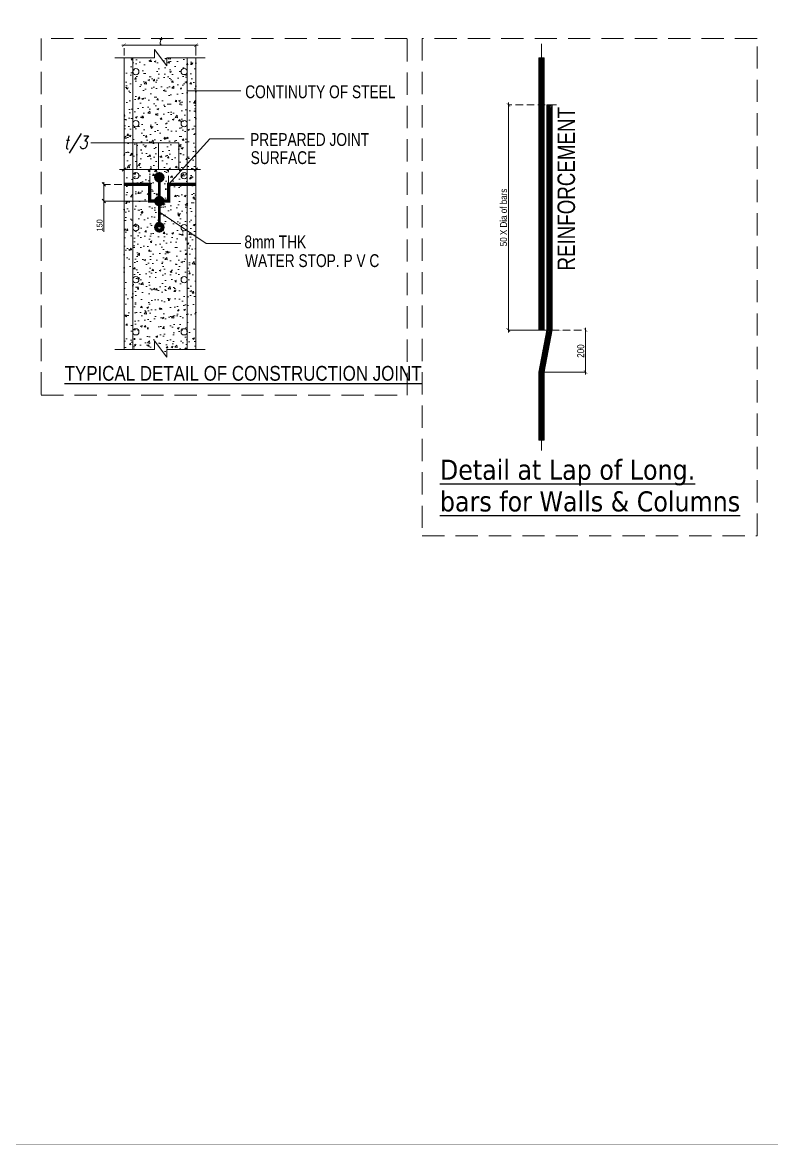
# Model space of a CAD drawing. Header units: millimetres. Extents: x 1112055 to 3390982, y -148532 to 766891.
# Drawn here: x 1866625 to 1898706, y 219244 to 267279 of the extents above; entities that cross this region are included whole.
import ezdxf

# ---------------------------------------------------------------- set-up
doc = ezdxf.new("R2010")
doc.units = ezdxf.units.MM
doc.header["$PDMODE"] = 35
doc.header["$PDSIZE"] = -25
for name, pattern in [('1', [0]), ('CENTER', [2, 1.25, -0.25, 0.25, -0.25]), ('DOT', [6.35, 0, -6.35]), ('Hidden', [9.525, 6.35, -3.175])]:
    doc.linetypes.add(name, pattern=pattern)
for name, color, linetype, lineweight in [('B P.C.C', 251, 'Continuous', 0), ('B STEEL', 34, 'Continuous', 15), ('B TITLE BLOCK', 250, 'Continuous', 0), ('B-REINF-2', 227, 'Continuous', 30), ('B-ST DIM', 250, 'Continuous', 18), ('B-ST TEXT', 7, 'Continuous', 9), ('cl', 8, 'CENTER', 9), ('P COLUMN', 1, 'Continuous', 35), ('P HATCH', 251, '1', 0)]:
    doc.layers.add(name, color=color, linetype=linetype, lineweight=lineweight)
doc.layers.add('B-COL HT', color=7, linetype='Continuous', lineweight=0, true_color=0x4e4f45)
doc.layers.add('h', color=253, linetype='Continuous')
doc.styles.add('paresh', font='tahoma.ttf')
doc.styles.add('Q1', font='g13f12d.shx', dxfattribs={"width": 0.8})
doc.styles.add('SWINC', font='swissc.ttf')
doc.styles.add('SWINS', font='swissc.ttf')
doc.dimstyles.new('BH-STD', dxfattribs={"dimscale": 0, "dimtxt": 230, "dimasz": 125, "dimexe": 0, "dimexo": 100, "dimgap": 50, "dimtad": 1, "dimdec": 0, "dimzin": 1, "dimdsep": 46, "dimtxsty": 'Q1', "dimblk": 'ARCHTICK', "dimcen": 1, "dimdle": 100, "dimclrd": 250, "dimclre": 250, "dimclrt": 256, "dimadec": 0, "dimazin": 0, "dimtfac": 1, "dimtdec": 0, "dimtix": 1, "dimtofl": 0, "dimtmove": 0, "dimatfit": 2, "dimfxl": 1, "dimtolj": 1, "dimtzin": 0, "dimlwd": 9, "dimlwe": 9, "dimarcsym": 0})
doc.dimstyles.new('inn.dim', dxfattribs={"dimscale": 0, "dimtxt": 200, "dimasz": 150, "dimexe": 100, "dimexo": 25, "dimgap": 25, "dimtad": 1, "dimdec": 0, "dimzin": 0, "dimdsep": 46, "dimtxsty": 'SWINS', "dimblk": 'OPEN90', "dimcen": 250, "dimdle": 100, "dimclrd": 251, "dimclre": 251, "dimclrt": 4, "dimadec": 0, "dimazin": 0, "dimtfac": 1, "dimtdec": 0, "dimtix": 1, "dimtofl": 0, "dimtmove": 0, "dimatfit": 2, "dimfxl": 0.18, "dimfxlon": 1, "dimtolj": 1, "dimtzin": 0, "dimlwd": 9, "dimlwe": 9, "dimarcsym": 0})
pattern_1 = [(45, (575002.885, 251955.12), (-33.1456304, 33.1456304), [])]

# ---------------------------------------------------------------- blocks, each defined once
blk = doc.blocks.new('_Open90')
at = {"color": 0, "linetype": 'ByBlock', "lineweight": -2}
for p, q in [((0, 0), (-1, 0)), ((-0.5, 0.5), (0, 0)), ((0, 0), (-0.5, -0.5))]:
    blk.add_line(p, q, dxfattribs=at)
blk = doc.blocks.new('_ArchTick')
at = {"color": 0, "linetype": 'ByBlock', "const_width": 0.15}
blk.add_lwpolyline([(-0.5, -0.5), (0.5, 0.5)], dxfattribs=at)
blk = doc.blocks.new('*D151')
at = {"layer": 'B-ST DIM', "color": 7, "lineweight": 9, "ltscale": 50, "transparency": 16777216}
for p, q in [((1887435, 263849), (1887435, 254012)), ((1889491, 254112), (1887435, 254112))]:
    blk.add_line(p, q, dxfattribs=at)
at = {"layer": 'B-ST DIM', "color": 7, "linetype": 'Hidden', "lineweight": 9, "ltscale": 50, "transparency": 16777216}
blk.add_line((1889491, 263749), (1887435, 263749), dxfattribs=at)
at = {"layer": 'Defpoints', "color": 0, "ltscale": 50, "transparency": 16777216}
for p in [(1889591, 263749), (1887435, 254112), (1889591, 254112)]:
    blk.add_point(p, dxfattribs=at)
at = {"layer": 'B-ST DIM', "color": 7, "lineweight": 9, "ltscale": 50, "transparency": 16777216, "xscale": 150, "yscale": 150, "zscale": 150}
for p, rotation in [((1887435, 263749), 90), ((1887435, 254112), 270)]:
    blk.add_blockref('_ArchTick', p, dxfattribs=dict(at, rotation=rotation))
at = {"layer": 'B-ST DIM', "color": 7, "ltscale": 50, "transparency": 16777216, "insert": (1887231, 258930), "char_height": 300, "attachment_point": 5, "rotation": 90, "style": 'SWINC'}
blk.add_mtext('\\A1;50 X Dia of bars', dxfattribs=at)
blk = doc.blocks.new('*D152')
at = {"layer": 'B-ST DIM', "color": 7, "linetype": 'Hidden', "lineweight": 9, "ltscale": 50, "transparency": 16777216}
blk.add_line((1889293, 254112), (1890739, 254112), dxfattribs=at)
at = {"layer": 'B-ST DIM', "color": 7, "lineweight": 9, "ltscale": 50, "transparency": 16777216}
for p, q in [((1890739, 254212), (1890739, 252210)), ((1888956, 252310), (1890739, 252310))]:
    blk.add_line(p, q, dxfattribs=at)
at = {"layer": 'Defpoints', "color": 0, "ltscale": 50, "transparency": 16777216}
for p in [(1889193, 254112), (1888856, 252310), (1890739, 252310)]:
    blk.add_point(p, dxfattribs=at)
at = {"layer": 'B-ST DIM', "color": 7, "lineweight": 9, "ltscale": 50, "transparency": 16777216, "xscale": 150, "yscale": 150, "zscale": 150}
for p, rotation in [((1890739, 254112), 90), ((1890739, 252310), 270)]:
    blk.add_blockref('_ArchTick', p, dxfattribs=dict(at, rotation=rotation))
at = {"layer": 'B-ST DIM', "color": 7, "ltscale": 50, "transparency": 16777216, "insert": (1890534, 253211), "char_height": 300, "attachment_point": 5, "rotation": 90, "style": 'SWINC'}
blk.add_mtext('\\A1;200', dxfattribs=at)
blk = doc.blocks.new('*D155')
at = {"layer": 'B-ST DIM', "color": 7, "lineweight": 9, "ltscale": 50, "transparency": 16777216}
for p, q in [((1870875, 266304), (1874153, 266304)), ((1874053, 265864), (1874053, 266304))]:
    blk.add_line(p, q, dxfattribs=at)
at = {"layer": 'B-ST DIM', "color": 7, "linetype": 'Hidden', "lineweight": 9, "ltscale": 50, "transparency": 16777216}
blk.add_line((1870975, 265864), (1870975, 266304), dxfattribs=at)
at = {"layer": 'Defpoints', "color": 0, "ltscale": 50, "transparency": 16777216}
for p in [(1874053, 266304), (1870975, 265764), (1874053, 265764)]:
    blk.add_point(p, dxfattribs=at)
at = {"layer": 'B-ST DIM', "color": 7, "lineweight": 9, "ltscale": 50, "transparency": 16777216, "xscale": 150, "yscale": 150, "zscale": 150, "rotation": 180}
blk.add_blockref('_ArchTick', (1870975, 266304), dxfattribs=at)
at = {"layer": 'B-ST DIM', "color": 7, "lineweight": 9, "ltscale": 50, "transparency": 16777216, "xscale": 150, "yscale": 150, "zscale": 150}
blk.add_blockref('_ArchTick', (1874053, 266304), dxfattribs=at)
at = {"layer": 'B-ST DIM', "color": 7, "ltscale": 50, "transparency": 16777216, "insert": (1872514, 266504), "char_height": 300, "attachment_point": 5, "style": 'SWINC'}
blk.add_mtext('\\A1;{\\Fscripts|c0;t}', dxfattribs=at)
blk = doc.blocks.new('_Oblique')
at = {"color": 0, "linetype": 'ByBlock', "lineweight": -2}
blk.add_line((-0.5, -0.5), (0.5, 0.5), dxfattribs=at)
blk = doc.blocks.new('*D148')
at = {"layer": 'B-ST DIM', "color": 250, "lineweight": 9, "ltscale": 50, "transparency": 16777216}
blk.add_line((1872278, 260981), (1870775, 260981), dxfattribs=at)
at = {"layer": 'B-ST DIM', "color": 250, "linetype": 'Hidden', "lineweight": 9, "ltscale": 50, "transparency": 16777216}
for p, q in [((1870975, 260394), (1870975, 260981)), ((1872078, 260394), (1872078, 260981))]:
    blk.add_line(p, q, dxfattribs=at)
at = {"layer": 'Defpoints', "color": 0, "ltscale": 50, "transparency": 16777216}
for p in [(1870975, 260981), (1870975, 260194), (1872078, 260194)]:
    blk.add_point(p, dxfattribs=at)
at = {"layer": 'B-ST DIM', "color": 250, "lineweight": 9, "ltscale": 50, "transparency": 16777216, "xscale": 150, "yscale": 150, "zscale": 150, "rotation": 180}
blk.add_blockref('_Oblique', (1870975, 260981), dxfattribs=at)
at = {"layer": 'B-ST DIM', "color": 250, "lineweight": 9, "ltscale": 50, "transparency": 16777216, "xscale": 150, "yscale": 150, "zscale": 150}
blk.add_blockref('_Oblique', (1872078, 260981), dxfattribs=at)
blk = doc.blocks.new('*D149')
at = {"layer": 'B-ST DIM', "color": 250, "lineweight": 9, "ltscale": 50, "transparency": 16777216}
blk.add_line((1871878, 260981), (1873086, 260981), dxfattribs=at)
at = {"layer": 'B-ST DIM', "color": 250, "linetype": 'Hidden', "lineweight": 9, "ltscale": 50, "transparency": 16777216}
for p, q in [((1872078, 260394), (1872078, 260981)), ((1872886, 260394), (1872886, 260981))]:
    blk.add_line(p, q, dxfattribs=at)
at = {"layer": 'Defpoints', "color": 0, "ltscale": 50, "transparency": 16777216}
for p in [(1872886, 260981), (1872078, 260194), (1872886, 260194)]:
    blk.add_point(p, dxfattribs=at)
at = {"layer": 'B-ST DIM', "color": 250, "lineweight": 9, "ltscale": 50, "transparency": 16777216, "xscale": 150, "yscale": 150, "zscale": 150, "rotation": 180}
blk.add_blockref('_Oblique', (1872078, 260981), dxfattribs=at)
at = {"layer": 'B-ST DIM', "color": 250, "lineweight": 9, "ltscale": 50, "transparency": 16777216, "xscale": 150, "yscale": 150, "zscale": 150}
blk.add_blockref('_Oblique', (1872886, 260981), dxfattribs=at)
blk = doc.blocks.new('*D150')
at = {"layer": 'B-ST DIM', "color": 250, "lineweight": 9, "ltscale": 50, "transparency": 16777216}
blk.add_line((1874253, 260981), (1872686, 260981), dxfattribs=at)
at = {"layer": 'B-ST DIM', "color": 250, "linetype": 'Hidden', "lineweight": 9, "ltscale": 50, "transparency": 16777216}
for p, q in [((1872886, 260394), (1872886, 260981)), ((1874053, 260394), (1874053, 260981))]:
    blk.add_line(p, q, dxfattribs=at)
at = {"layer": 'Defpoints', "color": 0, "ltscale": 50, "transparency": 16777216}
for p in [(1872886, 260981), (1872886, 260194), (1874053, 260194)]:
    blk.add_point(p, dxfattribs=at)
at = {"layer": 'B-ST DIM', "color": 250, "lineweight": 9, "ltscale": 50, "transparency": 16777216, "xscale": 150, "yscale": 150, "zscale": 150, "rotation": 180}
blk.add_blockref('_Oblique', (1872886, 260981), dxfattribs=at)
at = {"layer": 'B-ST DIM', "color": 250, "lineweight": 9, "ltscale": 50, "transparency": 16777216, "xscale": 150, "yscale": 150, "zscale": 150}
blk.add_blockref('_Oblique', (1874053, 260981), dxfattribs=at)
blk = doc.blocks.new('*D153')
at = {"layer": 'B-ST DIM', "color": 7, "lineweight": 9, "ltscale": 50, "transparency": 16777216}
for p, q in [((1870109, 260447), (1870109, 259633)), ((1871978, 259633), (1870109, 259633)), ((1870109, 259633), (1870109, 258313))]:
    blk.add_line(p, q, dxfattribs=at)
at = {"layer": 'B-ST DIM', "color": 7, "linetype": 'Hidden', "lineweight": 9, "ltscale": 50, "transparency": 16777216}
blk.add_line((1870875, 260347), (1870109, 260347), dxfattribs=at)
at = {"layer": 'Defpoints', "color": 0, "ltscale": 50, "transparency": 16777216}
for p in [(1870975, 260347), (1870109, 259633), (1872078, 259633)]:
    blk.add_point(p, dxfattribs=at)
at = {"layer": 'B-ST DIM', "color": 7, "lineweight": 9, "ltscale": 50, "transparency": 16777216, "xscale": 150, "yscale": 150, "zscale": 150}
for p, rotation in [((1870109, 260347), 90), ((1870109, 259633), 270)]:
    blk.add_blockref('_Oblique', p, dxfattribs=dict(at, rotation=rotation))
at = {"layer": 'B-ST DIM', "color": 7, "ltscale": 50, "transparency": 16777216, "insert": (1869931, 258591), "char_height": 250, "attachment_point": 5, "rotation": 90, "style": 'SWINC'}
blk.add_mtext('\\A1;150', dxfattribs=at)

msp = doc.modelspace()

# ---------------------------------------------------------------- hatches: boundary and pattern name
at = {"layer": 'B-COL HT'}
h = msp.add_hatch(dxfattribs=at)
h.set_pattern_fill('ANSI31', color=256, scale=375)
h.set_pattern_definition(pattern_1)
h.paths.add_polyline_path([(1888968.4, 265757.5), (1888743.4, 265757.5), (1888743.4, 254111.9), (1888968.4, 254111.9)])
h = msp.add_hatch(dxfattribs=at)
h.set_pattern_fill('ANSI31', color=256, scale=375)
h.set_pattern_definition(pattern_1)
h.paths.add_polyline_path([(1888743.4, 249403.6), (1888968.4, 249403.6), (1888968.4, 252323.1), (1889305.9, 254118.3), (1889305.9, 263748.8), (1889080.9, 263748.8), (1889080.9, 254105.5), (1888743.4, 252310.4)])
at = {"layer": 'P HATCH', "lineweight": 0}
h = msp.add_hatch(dxfattribs=at)
h.set_pattern_fill('AR-CONC', color=250, scale=109.919443, style=0)
h.set_pattern_definition([(50, (1512772.14, 182348.5), (788.4084, -68.9768), [82.4396, -906.8354]), (355, (1512772.14, 182348.5), (-152.5147, 826.8054), [65.9517, -725.4683]), (100.4514, (1512837.84, 182342.8), (635.8943, 757.8281), [70.0629, -770.6915]), (46.1842, (1512772.1, 182568.4), (1173.1054, -181.9376), [123.6594, -1360.253]), (96.6356, (1512869.9, 182553.2), (1027.376, 1070.745), [105.0943, -1156.037]), (351.1842, (1512772.1, 182568.4), (1027.3752, 1070.7457), [98.9275, -1088.2025]), (21, (1512882.06, 182513.4), (656.1169, -442.5564), [82.4396, -906.8354]), (326, (1512882.1, 182513.4), (267.4509, 797.0809), [65.9517, -725.4683]), (71.4514, (1512936.74, 182476.5), (923.568, 354.5237), [70.0629, -770.6915]), (37.5, (1512772.14, 182348.53), (13.36605, 365.91507), [0, -716.67477, 0, -736.46027, 0, -728.2163]), (7.5, (1512772.14, 182348.53), (289.16457, 433.53516), [0, -419.89227, 0, -700.18685, 0, -277.5466]), (327.5, (1512527.02, 182348.53), (586.77465, -24.7922), [0, -274.7986, 0, -857.37166, 0, -1137.66624]), (317.5, (1512417.1, 182348.53), (641.035, 110.03484), [0, -357.2382, 0, -569.3827, 0, -807.9079])])
h.paths.add_polyline_path([(1874052.6, 265763.7), (1870974.8, 265763.7), (1870974.8, 253284.3), (1872276.6, 253284.3), (1872276.6, 253644.6), (1872810, 252948.8), (1872810, 253284.3), (1874052.6, 253284.3)])

# ---------------------------------------------------------------- linework, layer by layer
at = {"color": 250, "linetype": 'CENTER', "lineweight": 5, "ltscale": 15}
msp.add_line((1888855.9, 254111.9), (1888855.9, 266361.8), dxfattribs=at)
msp.add_lwpolyline([(1888855.9, 248959), (1888855.9, 252310.4), (1889193.4, 254111.9), (1889193.4, 263748.8)], dxfattribs=at)
at = {"const_width": 274.8}
for points in [[(1872401.8, 260647.9, 1), (1872572.9, 260647.9, 1)], [(1872401.8, 259633.1, 1), (1872572.9, 259633.1, 1)], [(1872401.8, 258508.4, 1), (1872572.9, 258508.4, 1)]]:
    msp.add_lwpolyline(points, format="xyb", close=True, dxfattribs=at)
for points, const_width in [([(1870974.8, 260346.6), (1872077.8, 260346.6), (1872077.8, 259633.1), (1872885.7, 259633.1), (1872885.7, 260346.6), (1874052.6, 260346.6)], 137.4), ([(1872487.3, 258508.4), (1872487.3, 260757.8)], 109.9)]:
    msp.add_lwpolyline(points, dxfattribs=dict(const_width=const_width))
at = {"layer": 'B P.C.C', "color": 250, "linetype": 'Hidden', "lineweight": 0, "ltscale": 150}
for points in [[(1883097.8, 266595.7), (1867427.6, 266595.7), (1867427.6, 251324.4), (1883097.8, 251324.4)], [(1898087.4, 266595.7), (1883747.8, 266595.7), (1883747.8, 245299.5), (1898087.4, 245299.5)]]:
    msp.add_lwpolyline(points, close=True, dxfattribs=at)
at = {"layer": 'B STEEL'}
msp.add_line((1871349.6, 265763.7), (1871349.6, 253284.3), dxfattribs=at)
msp.add_lwpolyline([(1873685.4, 253284.3), (1873685.4, 265763.7)], dxfattribs=at)
for centre in [(1871482.9, 265175.5), (1873552.7, 265175.5), (1871482.9, 262947.6), (1873552.7, 262947.6), (1871482.9, 260719.6), (1873552.7, 260719.6), (1871482.9, 258491.7), (1873552.7, 258491.7), (1871482.9, 256263.8), (1873552.7, 256263.8), (1871482.9, 254035.9), (1873552.7, 254035.9)]:
    msp.add_circle(centre, 133.3, dxfattribs=at)
at = {"layer": 'B TITLE BLOCK', "color": 1, "const_width": 8.39}
msp.add_lwpolyline([(1739657.8, 219248.5), (1918682.1, 219248.5), (1918682.1, 342636.6), (1739657.8, 342636.6)], close=True, dxfattribs=at)
at = {"layer": 'B TITLE BLOCK', "color": 250, "lineweight": 0, "const_width": 8.39}
msp.add_lwpolyline([(1740704.1, 220294.8), (1917635.8, 220294.8), (1917635.8, 341590.3), (1740704.1, 341590.3)], close=True, dxfattribs=at)
at = {"layer": 'B-REINF-2', "lineweight": 18}
for p, q in [((1888968.4, 265757.5), (1888743.4, 265757.5)), ((1888968.4, 249403.6), (1888743.4, 249403.6))]:
    msp.add_line(p, q, dxfattribs=at)
for points in [[(1888968.4, 265757.5), (1888968.4, 254111.9), (1888743.4, 254111.9), (1888743.4, 265757.5)], [(1888743.4, 249403.6), (1888743.4, 252310.4), (1889080.9, 254105.5), (1889080.9, 263748.8), (1889305.9, 263748.8), (1889305.9, 254118.3), (1888968.4, 252323.1), (1888968.4, 249403.6)]]:
    msp.add_lwpolyline(points, dxfattribs=at)
at = {"layer": 'cl', "linetype": 'DOT', "ltscale": 5}
msp.add_line((1890099.9, 254111.9), (1888550.3, 254111.9), dxfattribs=at)
at = {"layer": 'P COLUMN', "lineweight": 13}
for p, q in [((1872276.6, 265763.7), (1872276.6, 266124.1)), ((1872810, 265428.3), (1872276.6, 266124.1)), ((1870576.6, 265763.7), (1872276.6, 265763.7)), ((1870974.8, 265763.7), (1870974.8, 253284.3)), ((1872810, 265763.7), (1874450.8, 265763.7)), ((1872810, 265763.7), (1872810, 265428.3)), ((1874052.6, 265763.7), (1874052.6, 253284.3)), ((1872276.6, 253284.3), (1872276.6, 253644.6)), ((1872810, 252948.8), (1872276.6, 253644.6)), ((1870576.6, 253284.3), (1872276.6, 253284.3)), ((1872810, 253284.3), (1874450.8, 253284.3)), ((1872810, 253284.3), (1872810, 252948.8))]:
    msp.add_line(p, q, dxfattribs=at)

# ---------------------------------------------------------------- texts
for s, height, style, p in [('%%UTYPICAL DETAIL OF CONSTRUCTION JOINT', 632.037, 'SWINC', (1868433.3, 251942.8)), ('%%UDetail at Lap of Long.', 862.5, 'paresh', (1884504.3, 247702.1)), ('%%Ubars for Walls & Columns', 862.5, 'paresh', (1884504.3, 246345.3))]:
    msp.add_text(s, height=height, dxfattribs=dict(style=style)).set_placement(p)
at = {"layer": 'B TITLE BLOCK', "color": 251, "lineweight": 0, "char_height": 464.277, "attachment_point": 2, "style": 'SWINC'}
for insert in [(1902382.5, 243228.6), (2005241.2, 239562.5)]:
    msp.add_mtext_dynamic_manual_height_columns('\\pxsm1,qj;{\\fBankGothic Lt BT|b0|i0|c0|p34;BHOOMI\\P\\ps*,q*;\\fGost|b0|i0|c0|p2;\\H0.8x;- CONSULTANTS -\\C1; }', width=1213989.136, gutter_width=0, heights=[170761.4], dxfattribs=dict(at, insert=insert))
at = {"layer": 'B-ST TEXT', "style": 'Q1', "width": 0.8}
for s, height, p in [('CONTINUTY OF STEEL', 549.597, (1876165.3, 264035.7)), ('PREPARED JOINT', 549.597, (1876375.6, 261992)), ('SURFACE', 549.6, (1876398.6, 261215.3)), (' 8mm THK', 549.6, (1875967.2, 257611.1)), (' WATER STOP. P V C ', 549.597, (1875995.8, 256806.9))]:
    msp.add_text(s, height=height, dxfattribs=at).set_placement(p)
msp.add_text('REINFORCEMENT', height=750, rotation=90, dxfattribs=at).set_placement((1890289.3, 256659.5))
at = {"layer": 'B-ST TEXT', "insert": (1868903.7, 262051.3), "char_height": 549.597, "attachment_point": 5, "style": 'Q1'}
msp.add_mtext('\\A1;{\\Fscripts|c0;t/3}', dxfattribs=at)

# ---------------------------------------------------------------- dimensions: what is measured, and where the dimension line sits
at = {"layer": 'B-ST DIM', "ltscale": 50}
for base, p1, p2, text, override, picture, middle in [((1874052.6, 266304.1), (1870974.8, 265763.7), (1874052.6, 265763.7), '{\\Fscripts|c0;t}', {"dimscale": 1, "dimtxt": 300, "dimasz": 150, "dimlfac": 0.25, "dimtxsty": 'SWINC', "dimclrd": 7, "dimclre": 7, "dimclrt": 7}, '*D155', (1872513.7, 266504.1)), ((1870974.8, 260981.2), (1872077.8, 260194.1), (1870974.8, 260194.1), ' ', {"dimscale": 1, "dimtxt": 300, "dimasz": 150, "dimexo": 200, "dimlfac": 0.25, "dimtxsty": 'SWINS', "dimblk1": 'Oblique', "dimblk2": 'Oblique', "dimsah": 1, "dimdle": 200, "dimclrt": 6}, '*D148', (1871526.3, 260981.2)), ((1872885.7, 260981.2), (1874052.6, 260194.1), (1872885.7, 260194.1), ' ', {"dimscale": 1, "dimtxt": 300, "dimasz": 150, "dimexo": 200, "dimlfac": 0.25, "dimtxsty": 'SWINS', "dimblk1": 'Oblique', "dimblk2": 'Oblique', "dimsah": 1, "dimdle": 200, "dimclrt": 6}, '*D150', (1873469.1, 260981.2))]:
    dim = msp.add_linear_dim(base=base, p1=p1, p2=p2, text=text, dimstyle='BH-STD', override=override, dxfattribs=at)
    dim.commit()
    dim.dimension.update_dxf_attribs({"geometry": picture, "text_midpoint": middle})
for base, p1, p2, angle, text, override, picture, middle in [((1887434.7, 254111.9), (1889591.1, 263748.8), (1889591.1, 254111.9), 90, '50 X Dia of bars', {"dimscale": 1, "dimtxt": 300, "dimasz": 150, "dimlfac": 0.25, "dimtxsty": 'SWINC', "dimclrd": 7, "dimclre": 7, "dimclrt": 7}, '*D151', (1887230.9, 258930.3)), ((1872885.7, 260981.2), (1872077.8, 260194.1), (1872885.7, 260194.1), 180, ' ', {"dimscale": 1, "dimtxt": 300, "dimasz": 150, "dimexo": 200, "dimlfac": 0.25, "dimtxsty": 'SWINS', "dimblk1": 'Oblique', "dimblk2": 'Oblique', "dimsah": 1, "dimdle": 200, "dimclrt": 6}, '*D149', (1872481.8, 260981.2)), ((1890738.7, 252310.4), (1889193.4, 254111.9), (1888855.9, 252310.4), 90, '200', {"dimscale": 1, "dimtxt": 300, "dimasz": 150, "dimlfac": 0.25, "dimtxsty": 'SWINC', "dimclrd": 7, "dimclre": 7, "dimclrt": 7}, '*D152', (1890534.5, 253211.1))]:
    dim = msp.add_linear_dim(base=base, p1=p1, p2=p2, angle=angle, text=text, dimstyle='BH-STD', override=override, dxfattribs=at)
    dim.commit()
    dim.dimension.update_dxf_attribs({"geometry": picture, "text_midpoint": middle})
dim = msp.add_linear_dim(base=(1870109, 259633.1), p1=(1870974.8, 260346.6), p2=(1872077.8, 259633.1), angle=90, text='150', dimstyle='BH-STD', override={"dimscale": 1, "dimtxt": 250, "dimasz": 150, "dimlfac": 0.25, "dimtxsty": 'SWINC', "dimblk1": 'Oblique', "dimblk2": 'Oblique', "dimsah": 1, "dimclrd": 7, "dimclre": 7, "dimclrt": 7}, dxfattribs=at)
dim.commit()
dim.dimension.update_dxf_attribs({"geometry": '*D153', "text_midpoint": (1870109, 258591.3), "dimtype": 128})

# ---------------------------------------------------------------- leaders
at = {"layer": 'h', "ltscale": 5}
for points in [[(1873685.4, 264350.9), (1875976.2, 264350.9)], [(1872885.7, 260346.6), (1874651.6, 262298.9), (1876116.9, 262298.9)], [(1873325.4, 260981.2), (1873325.4, 262132.3), (1869552.5, 262132.3)], [(1871526.3, 260981.2), (1871526.3, 262132.3)], [(1872446, 260981.2), (1872446, 262132.3)], [(1872487.3, 259172.8), (1874491.2, 257815.3), (1875976.2, 257815.3)]]:
    msp.add_leader(points, dimstyle='inn.dim', override={"dimscale": 1, "dimtad": 0, "dimtfill": 1, "dimarcsym": 1}, dxfattribs=at)

doc.saveas('drawing.dxf')
